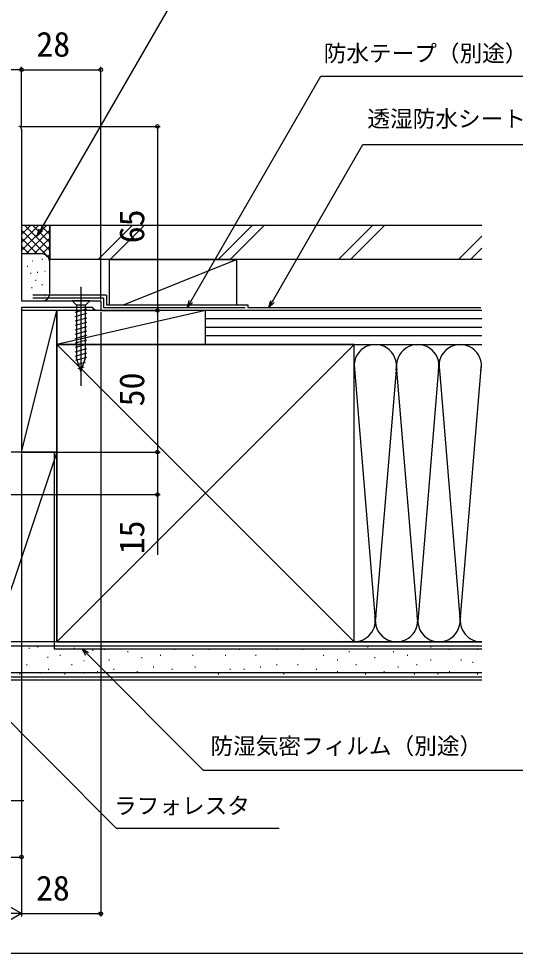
# Model space of a CAD drawing. Units: millimetres, scale not verified. Extents: x -525 to 525, y -783 to 779.
# Drawn here: x 173.3 to 348.8, y -782.7 to -452.7 of the extents above; entities that cross this region are included whole.
import ezdxf
from ezdxf.enums import TextEntityAlignment as Align

# ---------------------------------------------------------------- set-up
doc = ezdxf.new("R2010")
doc.units = ezdxf.units.MM
doc.header["$LTSCALE"] = 4
for name, color, linetype in [('0-2_YKK_11', 7, 'Continuous'), ('0-5_YKK_13', 4, 'Continuous'), ('0-7_YKK_D', 6, 'Continuous'), ('0-8_YKK_ZWAK', 7, 'Continuous'), ('0-9_YSS_K', 3, 'Continuous'), ('0-A_YSS_KE', 3, 'Continuous')]:
    doc.layers.add(name, color=color, linetype=linetype)
doc.styles.add('ＭＳ ゴシック', font='')
doc.styles.get('ＭＳ ゴシック').set_extended_font_data('MS Gothic')

msp = doc.modelspace()

# ---------------------------------------------------------------- linework, layer by layer
at = {"layer": '0-2_YKK_11'}
msp.add_lwpolyline([(174.34, -491.695), (174.34, -552.295), (202.34, -552.295), (202.34, -555.695), (200.44, -555.695), (199.94, -555.195), (199.44, -554.695), (174.34, -554.695), (174.34, -605.695), (170.098, -605.695), (169.915, -605.575), (169.365, -605.575), (169.182, -605.695), (166.54, -605.695)], dxfattribs=at)
msp.add_arc((173.34, -491.695), 1, 0.00001, 89.99999, dxfattribs=at)
at = {"layer": '0-5_YKK_13'}
for p, q in [((195.34, -547.295), (195.34, -582.295)), ((198.44, -552.295), (192.24, -552.295)), ((192.24, -552.295), (193.79, -553.845)), ((193.79, -553.845), (193.79, -572.379)), ((196.89, -553.845), (193.79, -553.845)), ((198.44, -552.295), (196.89, -553.845)), ((196.89, -572.379), (196.89, -553.845)), ((193.24, -556.272), (197.44, -555.146)), ((193.24, -557.825), (197.44, -556.699)), ((193.24, -559.378), (197.44, -558.252)), ((193.24, -560.93), (197.44, -559.805)), ((193.24, -562.483), (197.44, -561.358)), ((193.24, -564.036), (197.44, -562.911)), ((193.24, -565.589), (197.44, -564.464)), ((193.24, -567.142), (197.44, -566.017)), ((193.24, -568.695), (197.44, -567.57)), ((193.24, -570.248), (197.44, -569.123)), ((193.24, -571.801), (197.44, -570.675)), ((193.499, -573.284), (197.44, -572.228)), ((195.34, -577.295), (193.79, -572.379)), ((193.95, -574.716), (196.986, -573.903)), ((195.34, -577.295), (196.89, -572.379)), ((194.402, -576.148), (196.452, -575.599))]:
    msp.add_line(p, q, dxfattribs=at)
at = {"layer": '0-7_YKK_D'}
for p, q in [((174.34, -470.695), (162.34, -470.695)), ((174.34, -490.695), (174.34, -469.695)), ((174.34, -490.695), (174.34, -469.695)), ((174.34, -470.695), (202.34, -470.695)), ((202.34, -551.795), (202.34, -469.695)), ((174.34, -490.695), (223.34, -490.695)), ((222.34, -490.695), (222.34, -555.695)), ((202.34, -556.195), (202.34, -769.696)), ((202.84, -555.695), (223.34, -555.695)), ((202.84, -555.695), (223.34, -555.695)), ((222.34, -555.695), (222.34, -605.695)), ((174.34, -606.195), (174.34, -749.696)), ((174.34, -606.195), (174.34, -769.696)), ((174.34, -606.195), (174.34, -769.696)), ((174.84, -605.695), (223.34, -605.695)), ((174.84, -605.695), (223.34, -605.695)), ((147.34, -620.695), (223.34, -620.695)), ((146.84, -728.696), (175.167, -728.696)), ((144.34, -748.696), (174.34, -748.696)), ((174.34, -768.696), (165.247, -763.446)), ((174.34, -768.696), (156.153, -768.696)), ((174.34, -768.696), (165.247, -773.946)), ((174.34, -768.696), (202.34, -768.696))]:
    msp.add_line(p, q, dxfattribs=at)
for points in [[(179.929, -529.448), (181.204, -527.239), (227.06, -447.747), (315.653, -447.747)], [(232.929, -554.695), (234.203, -552.486), (280.076, -472.965), (368.67, -472.965)], [(261.71, -554.695), (262.984, -552.486), (294.914, -497.136), (406.433, -497.136)], [(181.795, -527.58), (179.929, -529.448), (180.612, -526.897)], [(234.795, -552.828), (232.929, -554.695), (233.611, -552.145)], [(263.576, -552.828), (261.71, -554.695), (262.392, -552.145)], [(222.34, -605.695), (222.34, -620.695), (222.34, -641.973)], [(197.092, -677.482), (195.772, -675.195), (198.058, -676.515)], [(195.772, -675.195), (197.575, -676.998), (238.55, -717.974), (361.736, -717.974)], [(159.874, -690.604), (161.677, -692.408), (207.8, -738.531), (265.41, -738.531)]]:
    msp.add_lwpolyline(points, dxfattribs=at)
for centre in [(174.34, -470.695), (174.34, -470.695), (202.34, -470.695), (222.34, -490.695), (222.34, -555.695), (222.34, -555.695), (222.34, -605.695), (222.34, -605.695), (222.34, -620.695), (174.34, -748.696), (202.34, -768.696)]:
    msp.add_circle(centre, 0.637, dxfattribs=at)
at = {"layer": '0-8_YKK_ZWAK'}
msp.add_lwpolyline([(-525, -782.7), (525, -782.7), (525, 747.3)], dxfattribs=at)
at = {"layer": '0-9_YSS_K'}
for p, q in [((174.34, -534.553), (183.198, -525.695)), ((184.34, -525.695), (174.34, -525.695)), ((174.34, -531.725), (180.369, -525.695)), ((174.34, -528.896), (177.541, -525.695)), ((174.34, -526.068), (174.713, -525.695)), ((174.34, -527.382), (184.34, -537.382)), ((175.482, -525.695), (184.34, -534.553)), ((176.026, -535.695), (184.34, -527.382)), ((178.311, -525.695), (184.34, -531.725)), ((181.139, -525.695), (184.34, -528.896)), ((183.967, -525.695), (184.34, -526.068)), ((184.34, -538.695), (184.34, -525.695)), ((213.45, -525.695), (201.45, -537.695)), ((217.693, -525.695), (205.693, -537.695)), ((255.877, -525.695), (243.877, -537.695)), ((260.119, -525.695), (248.119, -537.695)), ((298.303, -525.695), (286.303, -537.695)), ((302.546, -525.695), (290.546, -537.695)), ((174.34, -530.21), (179.825, -535.695)), ((178.855, -535.695), (184.34, -530.21)), ((336.998, -529.427), (328.729, -537.695)), ((174.34, -533.038), (177.015, -535.713)), ((181.665, -535.713), (184.34, -533.038)), ((336.998, -533.669), (332.972, -537.695)), ((181.34, -535.695), (174.34, -535.695)), ((181.535, -537.523), (181.735, -537.523)), ((183.545, -536.662), (184.34, -535.867)), ((205.34, -537.695), (205.34, -553.695)), ((205.34, -537.695), (250.34, -537.695)), ((210.34, -553.695), (250.34, -537.695)), ((250.34, -537.695), (250.34, -553.695)), ((176.341, -540.021), (176.541, -540.021)), ((178.197, -538.191), (178.397, -538.191)), ((184.34, -549.686), (184.34, -538.695)), ((177.529, -542.53), (177.729, -542.53)), ((179.866, -542.196), (180.066, -542.196)), ((182.536, -541.863), (182.736, -541.863)), ((177.863, -547.537), (178.063, -547.537)), ((179.263, -544.989), (179.463, -544.989)), ((181.535, -546.536), (181.735, -546.536)), ((182.536, -550.378), (182.736, -550.378)), ((174.64, -552.295), (181.34, -552.295)), ((179.532, -551.209), (179.732, -551.209)), ((186.84, -555.695), (174.34, -555.695)), ((174.34, -605.695), (186.84, -555.695)), ((186.84, -605.695), (186.84, -555.695)), ((239.34, -555.695), (186.84, -567.695)), ((250.34, -555.695), (205.34, -555.695)), ((336.998, -555.695), (239.34, -555.695)), ((239.34, -567.695), (239.34, -555.695)), ((336.998, -558.695), (239.34, -558.695)), ((336.998, -561.695), (239.34, -561.695)), ((336.998, -564.695), (239.34, -564.695)), ((186.84, -672.695), (291.84, -567.695)), ((186.84, -567.695), (291.84, -672.695)), ((239.34, -567.695), (336.998, -567.695)), ((291.84, -567.695), (336.998, -567.695)), ((291.846, -574.89), (299.182, -663.664)), ((306.682, -576.727), (299.34, -665.576)), ((314.34, -665.576), (306.998, -576.727)), ((321.73, -576.14), (314.34, -665.576)), ((322.001, -576.761), (329.34, -665.576)), ((329.34, -665.576), (336.841, -574.802)), ((186.84, -605.695), (164.34, -605.695)), ((186.84, -605.695), (164.34, -672.695)), ((186.84, -672.695), (186.84, -605.695)), ((186.84, -672.695), (164.34, -672.695)), ((291.84, -672.695), (336.998, -672.695)), ((336.998, -674.195), (164.34, -674.195)), ((176.905, -674.915), (177.105, -674.915)), ((180.024, -674.525), (180.224, -674.525)), ((192.821, -674.915), (193.021, -674.915)), ((199.448, -675.694), (199.648, -675.694)), ((203.539, -675.261), (203.739, -675.261)), ((211.78, -676.085), (211.98, -676.085)), ((228.264, -675.261), (228.464, -675.261)), ((240.557, -675.261), (240.757, -675.261)), ((251.271, -675.261), (251.471, -675.261)), ((264.458, -675.261), (264.658, -675.261)), ((273.524, -675.261), (273.724, -675.261)), ((290.007, -676.085), (290.207, -676.085)), ((296.6, -674.437), (296.8, -674.437)), ((305.666, -676.085), (305.866, -676.085)), ((318.853, -674.437), (319.053, -674.437)), ((325.446, -675.261), (325.646, -675.261)), ((335.336, -675.261), (335.536, -675.261)), ((183.532, -678.143), (183.732, -678.143)), ((187.88, -677.409), (188.08, -677.409)), ((196.329, -679.313), (196.53, -679.313)), ((205.187, -679.058), (205.387, -679.058)), ((216.725, -678.233), (216.925, -678.233)), ((223.319, -677.409), (223.519, -677.409)), ((234.788, -677.409), (234.988, -677.409)), ((246.326, -677.409), (246.526, -677.409)), ((257.041, -677.409), (257.241, -677.409)), ((280.941, -677.409), (281.141, -677.409)), ((285.886, -679.058), (286.086, -679.058)), ((299.073, -678.234), (299.273, -678.234)), ((310.611, -677.409), (310.811, -677.409)), ((318.853, -679.058), (319.053, -679.058)), ((329.567, -679.058), (329.767, -679.058)), ((333.687, -679.882), (333.887, -679.882)), ((176.084, -680.706), (176.284, -680.706)), ((183.759, -682.354), (183.959, -682.354)), ((192.001, -680.706), (192.201, -680.706)), ((201.066, -683.178), (201.266, -683.178)), ((206.835, -682.354), (207.035, -682.354)), ((215.077, -683.178), (215.277, -683.178)), ((220.846, -681.53), (221.046, -681.53)), ((227.439, -682.354), (227.639, -682.354)), ((235.612, -681.53), (235.812, -681.53)), ((247.975, -682.354), (248.175, -682.354)), ((252.92, -682.354), (253.12, -682.354)), ((258.689, -681.53), (258.889, -681.53)), ((264.458, -680.706), (264.658, -680.706)), ((271.875, -680.706), (272.075, -680.706)), ((278.469, -682.354), (278.669, -682.354)), ((285.886, -683.178), (286.086, -683.178)), ((292.479, -680.706), (292.679, -680.706)), ((302.369, -683.178), (302.569, -683.178)), ((307.314, -681.53), (307.514, -681.53)), ((313.908, -680.706), (314.108, -680.706)), ((325.446, -683.178), (325.646, -683.178)), ((336.998, -683.695), (164.34, -683.695)), ((336.998, -686.195), (164.34, -686.195)), ((173.612, -684.003), (173.812, -684.003)), ((180.803, -683.6), (181.003, -683.6)), ((189.528, -684.003), (189.728, -684.003)), ((196.14, -683.6), (196.34, -683.6)), ((243.854, -684.003), (244.054, -684.003)), ((266.93, -684.003), (267.13, -684.003)), ((295.776, -684.003), (295.976, -684.003)), ((313.083, -684.003), (313.283, -684.003)), ((321.325, -684.003), (321.525, -684.003)), ((335.336, -684.003), (335.536, -684.003))]:
    msp.add_line(p, q, dxfattribs=at)
msp.add_lwpolyline([(174.34, -555.695), (174.34, -605.695), (186.84, -605.695)], dxfattribs=at)
msp.add_lwpolyline([(239.34, -567.695), (239.34, -555.695), (186.84, -555.695), (186.84, -567.695)], close=True, dxfattribs=at)
for centre, radius, start, end in [((181.34, -538.695), 3, 360, 90), ((181.732, -549.716), 2.609, 278.65124, 358.26236), ((299.34, -575.195), 7.5, 348.21668, 191.78379), ((314.34, -575.195), 7.5, 348.21668, 191.78379), ((329.34, -575.195), 7.5, 348.21668, 191.78379), ((291.84, -665.195), 7.5, 270, 11.78353), ((306.84, -665.195), 7.5, 168.21646, 11.78353), ((321.84, -665.195), 7.5, 168.21646, 11.78353), ((336.84, -665.195), 7.5, 168.21646, 271.20759)]:
    msp.add_arc(centre, radius, start, end, dxfattribs=at)
at = {"layer": '0-A_YSS_KE'}
for p, q in [((336.998, -537.695), (184.34, -537.695)), ((204.34, -550.295), (178.34, -550.295)), ((203.34, -551.295), (178.34, -551.295)), ((254.34, -553.695), (254.34, -554.695)), ((254.34, -554.695), (336.682, -554.695)), ((291.84, -581.66), (291.84, -567.695)), ((291.84, -672.695), (291.84, -575.195)), ((185.84, -605.695), (185.84, -675.195)), ((336.998, -672.695), (164.34, -672.695)), ((186.84, -672.695), (291.84, -672.695)), ((185.84, -675.195), (336.998, -675.195)), ((336.998, -685.195), (164.34, -685.195))]:
    msp.add_line(p, q, dxfattribs=at)
for points in [[(336.998, -525.695), (184.34, -525.695), (184.34, -537.695)], [(204.34, -550.295), (204.34, -553.695), (254.34, -553.695)], [(203.34, -551.295), (203.34, -554.695), (253.34, -554.695)], [(291.84, -567.695), (186.84, -567.695), (186.84, -672.695)]]:
    msp.add_lwpolyline(points, dxfattribs=at)

# ---------------------------------------------------------------- texts
at = {"layer": '0-7_YKK_D', "style": 'ＭＳ ゴシック'}
for s, height, p in [('28', 8.798, (179.579, -468.695)), ('防水テープ（別途）', 5.865, (281.107, -469.554)), ('透湿防水シート（別途）', 5.865, (296.543, -492.671)), ('防湿気密フィルム（別途）', 5.865, (241.082, -714.166)), ('ラフォレスタ', 5.865, (207.029, -735.272)), ('28', 8.798, (179.438, -766.696))]:
    msp.add_text(s, height=height, dxfattribs=at).set_placement(p, align=Align.BOTTOM_LEFT)
for s, p in [('65', (220.34, -531.957)), ('50', (220.34, -589.559)), ('15', (220.34, -641.813))]:
    msp.add_text(s, height=8.798, rotation=90, dxfattribs=at).set_placement(p, align=Align.BOTTOM_LEFT)

doc.saveas('drawing.dxf')
